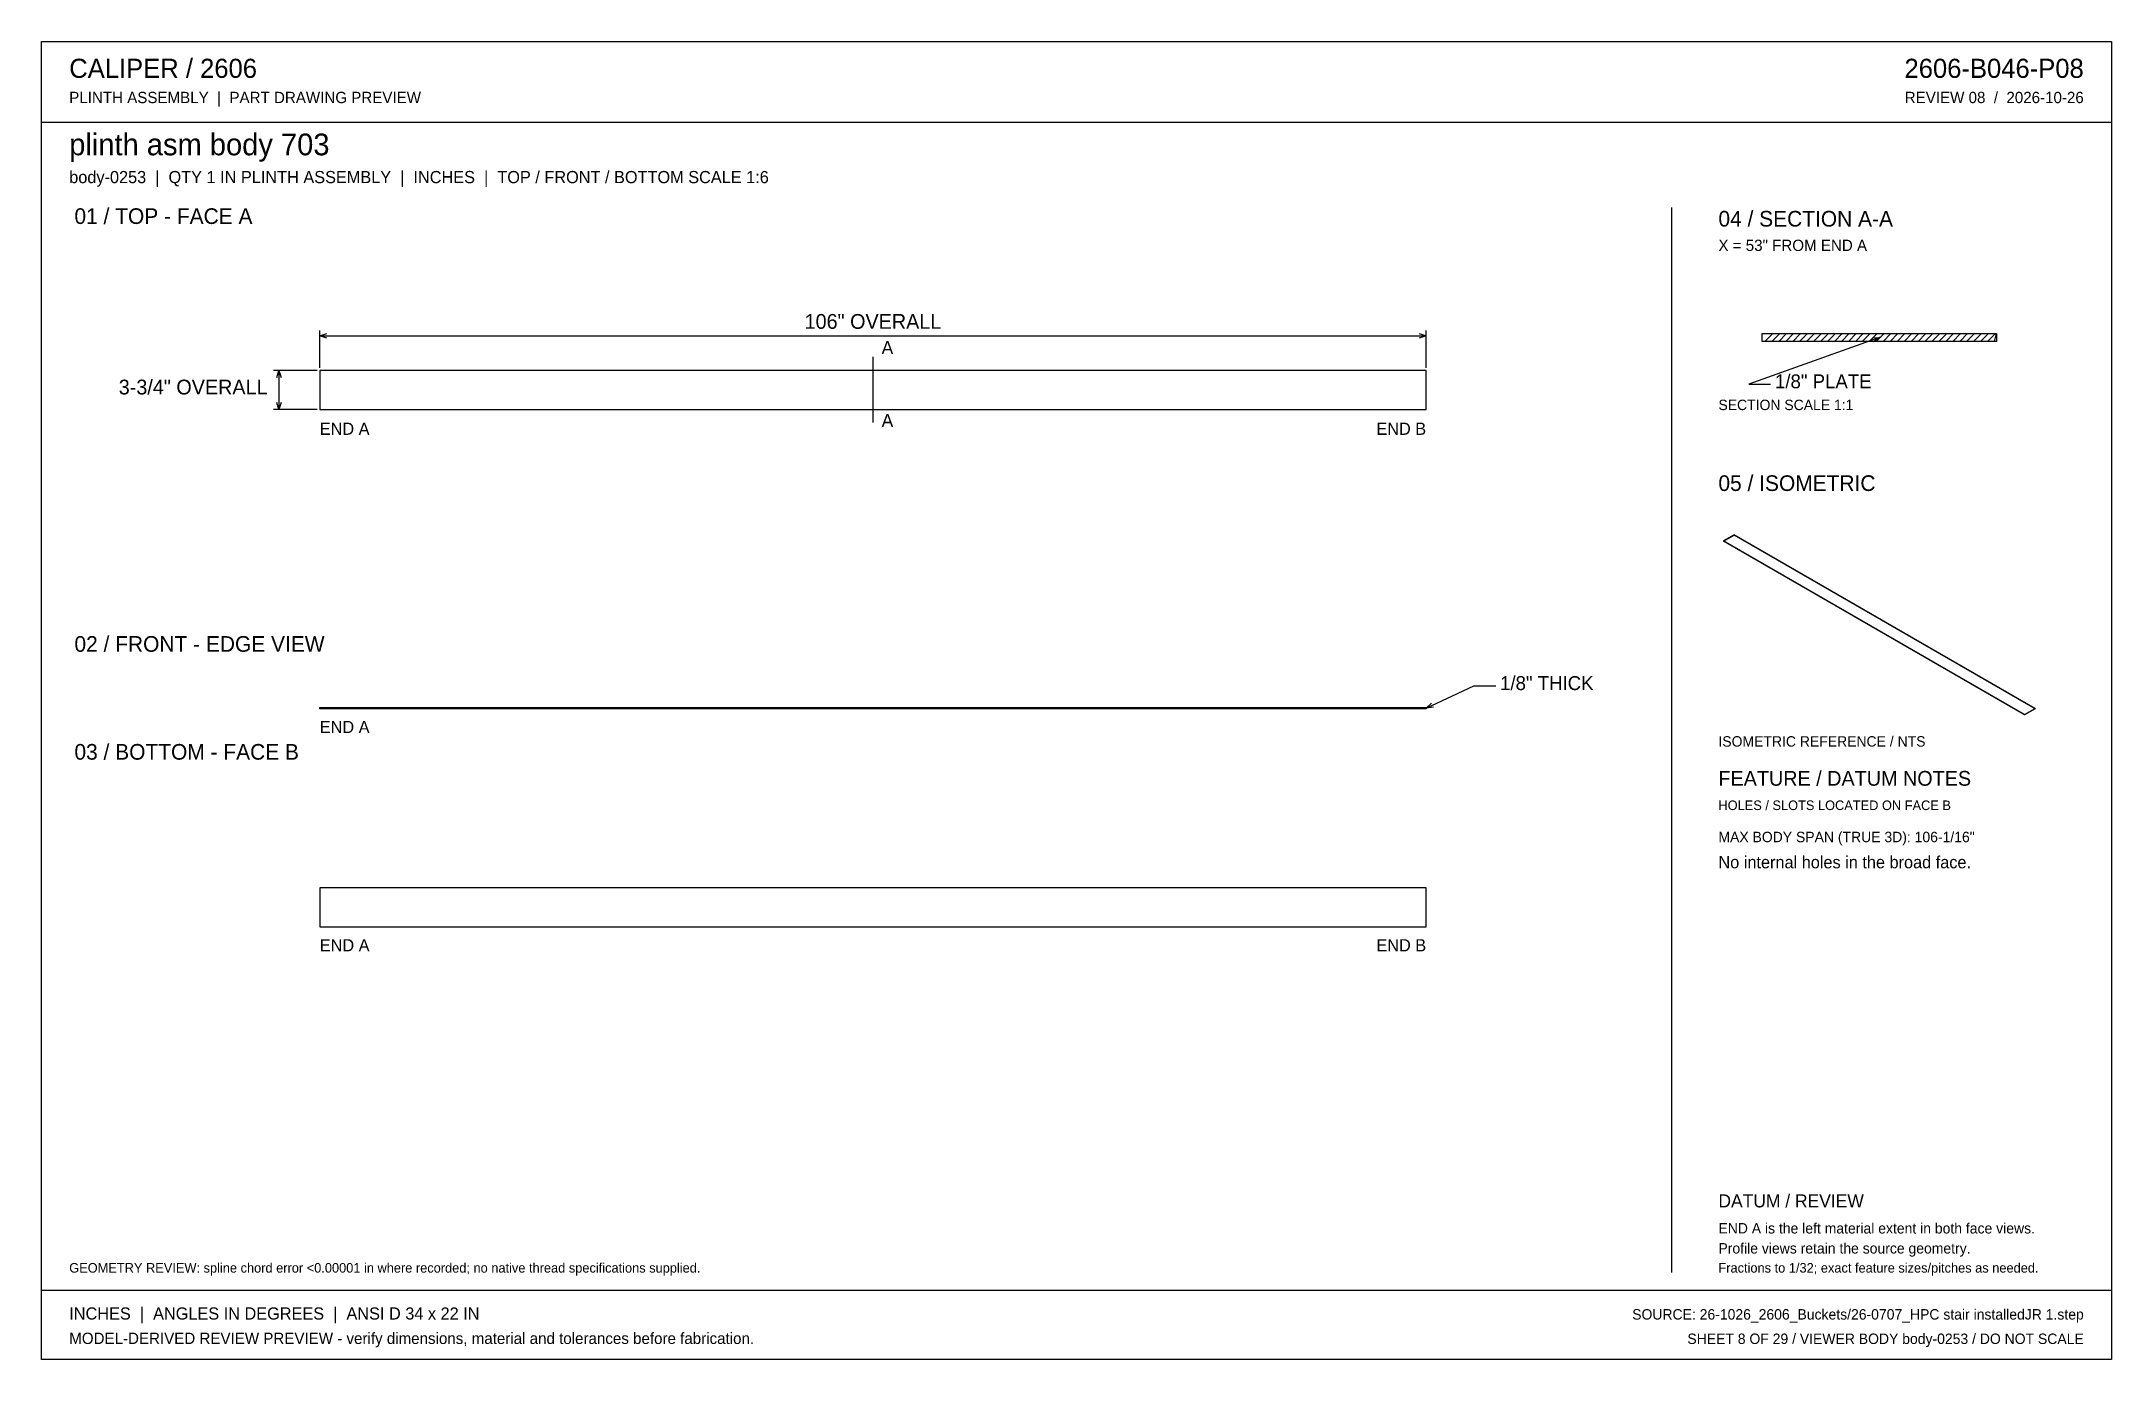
# Model space of a CAD drawing. Header units: inches. Extents: x 3 to 201, y 3 to 129.
import ezdxf
from ezdxf.enums import TextEntityAlignment as Align

# ---------------------------------------------------------------- set-up
doc = ezdxf.new("R2010")
doc.units = ezdxf.units.IN
doc.header["$MEASUREMENT"] = 0

msp = doc.modelspace()

# ---------------------------------------------------------------- linework, layer by layer
at = {"layer": 'ANNOTATION'}
for p, q in [((29.5, 97.87), (29.5, 101.45)), ((29.5, 100.95), (30.17, 101.16)), ((134.83, 101.16), (135.5, 100.95)), ((135.5, 97.87), (135.5, 101.45)), ((29.5, 100.95), (135.5, 100.95)), ((30.17, 100.74), (29.5, 100.95)), ((135.5, 100.95), (134.83, 100.74)), ((178.92, 100.79), (166.42, 96.33)), ((178.22, 100.76), (178.92, 100.79)), ((178.92, 100.79), (178.36, 100.37)), ((29.25, 97.62), (25.08, 97.62)), ((25.38, 96.95), (25.58, 97.62)), ((25.58, 97.62), (25.58, 93.88)), ((25.58, 97.62), (25.79, 96.95)), ((82.5, 98.95), (82.5, 92.63)), ((166.42, 96.33), (168.5, 96.33)), ((29.25, 93.88), (25.08, 93.88)), ((25.58, 93.88), (25.38, 94.55)), ((25.79, 94.55), (25.58, 93.88)), ((135.5, 65.27), (140.08, 67.42)), ((135.5, 65.27), (136.02, 65.74)), ((140.08, 67.42), (142.17, 67.42)), ((136.19, 65.36), (135.5, 65.27))]:
    msp.add_line(p, q, dxfattribs=at)
at = {"layer": 'OUTLINE'}
for p, q in [((2.83, 129.17), (201.17, 129.17)), ((2.83, 2.83), (2.83, 129.17)), ((201.17, 129.17), (201.17, 2.83)), ((2.83, 121.42), (201.17, 121.42)), ((159, 113.25), (159, 11.17)), ((167.7, 101.17), (190.13, 101.17)), ((167.7, 100.42), (167.7, 101.17)), ((167.95, 100.42), (168.7, 101.17)), ((168.62, 100.42), (169.37, 101.17)), ((169.28, 100.42), (170.03, 101.17)), ((169.95, 100.42), (170.7, 101.17)), ((170.62, 100.42), (171.37, 101.17)), ((171.28, 100.42), (172.03, 101.17)), ((171.95, 100.42), (172.7, 101.17)), ((172.62, 100.42), (173.37, 101.17)), ((173.28, 100.42), (174.03, 101.17)), ((173.95, 100.42), (174.7, 101.17)), ((174.62, 100.42), (175.37, 101.17)), ((175.28, 100.42), (176.03, 101.17)), ((175.95, 100.42), (176.7, 101.17)), ((176.62, 100.42), (177.37, 101.17)), ((177.28, 100.42), (178.03, 101.17)), ((177.95, 100.42), (178.7, 101.17)), ((178.62, 100.42), (179.37, 101.17)), ((179.28, 100.42), (180.03, 101.17)), ((179.95, 100.42), (180.7, 101.17)), ((180.62, 100.42), (181.37, 101.17)), ((181.28, 100.42), (182.03, 101.17)), ((181.95, 100.42), (182.7, 101.17)), ((182.62, 100.42), (183.37, 101.17)), ((183.28, 100.42), (184.03, 101.17)), ((183.95, 100.42), (184.7, 101.17)), ((184.62, 100.42), (185.37, 101.17)), ((185.28, 100.42), (186.03, 101.17)), ((185.95, 100.42), (186.7, 101.17)), ((186.62, 100.42), (187.37, 101.17)), ((187.28, 100.42), (188.03, 101.17)), ((187.95, 100.42), (188.7, 101.17)), ((188.62, 100.42), (189.37, 101.17)), ((189.28, 100.42), (190.03, 101.17)), ((189.95, 100.42), (190.13, 101.17)), ((190.13, 101.17), (190.13, 100.42)), ((190.13, 100.42), (167.7, 100.42)), ((135.5, 97.62), (29.5, 97.62)), ((29.5, 97.62), (29.5, 93.88)), ((135.5, 93.88), (135.5, 97.62)), ((29.5, 93.88), (135.5, 93.88)), ((165.02, 81.88), (164, 81.3)), ((164, 81.26), (165.02, 81.84)), ((193.83, 65.24), (165.02, 81.88)), ((165.02, 81.88), (165.02, 81.84)), ((193.83, 65.2), (165.02, 81.84)), ((164, 81.3), (164, 81.26)), ((192.82, 64.66), (164, 81.3)), ((192.82, 64.62), (164, 81.26)), ((29.5, 65.33), (135.5, 65.33)), ((29.5, 65.21), (29.5, 65.33)), ((135.5, 65.21), (29.5, 65.21)), ((135.5, 65.33), (135.5, 65.21)), ((192.82, 64.66), (193.83, 65.24)), ((193.83, 65.2), (192.82, 64.62)), ((192.82, 64.62), (192.82, 64.66)), ((193.83, 65.24), (193.83, 65.2)), ((135.5, 48.04), (29.5, 48.04)), ((29.5, 48.04), (29.5, 44.3)), ((135.5, 44.3), (135.5, 48.04)), ((29.5, 44.3), (135.5, 44.3)), ((2.83, 9.5), (201.17, 9.5)), ((201.17, 2.83), (2.83, 2.83))]:
    msp.add_line(p, q, dxfattribs=at)

# ---------------------------------------------------------------- texts
at = {"layer": 'ANNOTATION'}
for s, height, p in [('CALIPER / 2606', 1.8333, (5.5, 125.67)), ('PLINTH ASSEMBLY  |  PART DRAWING PREVIEW', 1.0833, (5.5, 123.25)), ('plinth asm body 703', 2.0833, (5.5, 118.25)), ('body-0253  |  QTY 1 IN PLINTH ASSEMBLY  |  INCHES  |  TOP / FRONT / BOTTOM SCALE 1:6', 1.1667, (5.5, 115.58)), ('01 / TOP - FACE A', 1.5, (6, 111.67)), ('04 / SECTION A-A', 1.5, (163.5, 111.42)), ('X = 53" FROM END A', 1.0833, (163.5, 109.08)), ('A', 1.25, (83.33, 99.2)), ('1/8" PLATE', 1.333, (168.92, 95.92)), ('A', 1.25, (83.33, 92.21)), ('SECTION SCALE 1:1', 1, (163.5, 93.83)), ('END A', 1.167, (29.5, 91.46)), ('05 / ISOMETRIC', 1.5, (163.5, 86.08)), ('02 / FRONT - EDGE VIEW', 1.5, (6, 70.67)), ('1/8" THICK', 1.333, (142.58, 67)), ('END A', 1.167, (29.5, 62.88)), ('03 / BOTTOM - FACE B', 1.5, (6, 60.33)), ('ISOMETRIC REFERENCE / NTS', 1, (163.5, 61.58)), ('FEATURE / DATUM NOTES', 1.4167, (163.5, 57.83)), ('HOLES / SLOTS LOCATED ON FACE B', 0.9167, (163.5, 55.5)), ('MAX BODY SPAN (TRUE 3D): 106-1/16"', 1, (163.5, 52.42)), ('No internal holes in the broad face.', 1.1667, (163.5, 49.92)), ('END A', 1.167, (29.5, 41.96)), ('DATUM / REVIEW', 1.25, (163.5, 17.42)), ('END A is the left material extent in both face views.', 1, (163.5, 14.92)), ('Profile views retain the source geometry.', 1, (163.5, 13)), ('GEOMETRY REVIEW: spline chord error <0.00001 in where recorded; no native thread specifications supplied.', 0.91667, (5.5, 11.17)), ('Fractions to 1/32; exact feature sizes/pitches as needed.', 0.9167, (163.5, 11.17)), ('INCHES  |  ANGLES IN DEGREES  |  ANSI D 34 x 22 IN', 1.1667, (5.5, 6.67)), ('MODEL-DERIVED REVIEW PREVIEW - verify dimensions, material and tolerances before fabrication.', 1.0833, (5.5, 4.33))]:
    msp.add_text(s, height=height, dxfattribs=at).set_placement(p)
for s, height, p in [('2606-B046-P08', 1.8333, (198.5, 125.67)), ('REVIEW 08  /  2026-10-26', 1.0833, (198.5, 123.25)), ('3-3/4" OVERALL', 1.4167, (24.5, 95.33)), ('END B', 1.167, (135.5, 91.46)), ('END B', 1.167, (135.5, 41.96)), ('SOURCE: 26-1026_2606_Buckets/26-0707_HPC stair installedJR 1.step', 1, (198.5, 6.67)), ('SHEET 8 OF 29 / VIEWER BODY body-0253 / DO NOT SCALE', 1, (198.5, 4.33))]:
    msp.add_text(s, height=height, dxfattribs=at).set_placement(p, align=Align.RIGHT)
msp.add_text('106" OVERALL', height=1.4167, dxfattribs=at).set_placement((82.5, 101.62), align=Align.CENTER)

doc.saveas('drawing.dxf')
